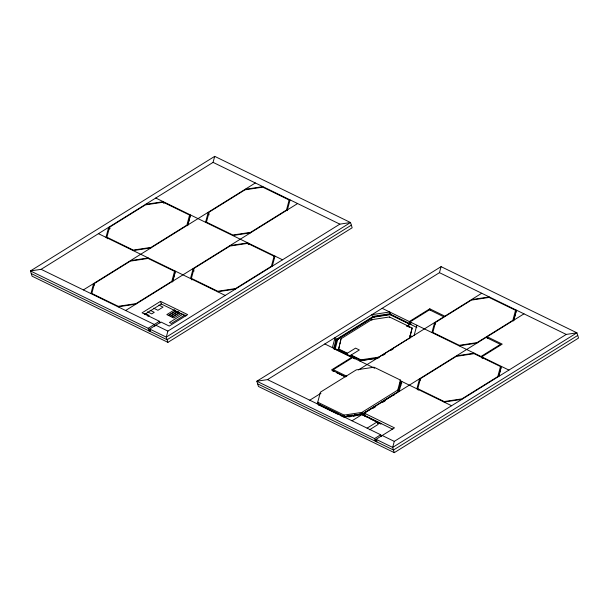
<?xml version="1.0" encoding="UTF-8"?>
<svg xmlns="http://www.w3.org/2000/svg" width="609" height="609" viewBox="0 0 609 609"><rect width="100%" height="100%" fill="white"/><g stroke="black" fill="none" stroke-linecap="round" stroke-linejoin="round"><path stroke-width="0.91" d="M354.172 358.427L353.486 358.328M389.707 313.894L389.547 314.64L389.577 314.069M354.72 358.381L355.351 358.259L354.75 358.435M90.924 293.591L93.611 283.543L94.159 285.294M105.981 237.35L108.676 227.309L109.224 229.06M107.351 238.743L106.872 237.213L109.567 227.172L145.391 204.89L163.174 202.203L189.582 215.068L190.061 216.598L187.618 225.733M174.517 271.309L171.829 281.35L136.005 303.632L118.222 306.319L91.814 293.454L94.502 283.413L130.326 261.132L148.109 258.444L174.517 271.309L174.996 272.84L172.553 281.967M189.582 215.068L186.894 225.117L151.07 247.391L133.287 250.086L106.872 237.213M172.72 281.213L175.407 271.172M187.778 224.98L190.472 214.939M159.977 323.036L159.429 321.286L142.072 312.828L160.494 301.371L187.663 314.609L169.241 326.066L160.936 322.024L149.677 329.027L166.28 337.112L350.525 222.529L339.852 224.142L167.894 331.09L166.28 337.112L167.924 342.357L352.169 227.774L350.525 222.529L214.695 156.353L30.45 270.936L32.094 276.182L167.924 342.357M148.992 330.915L148.17 328.289L30.45 270.936L41.123 269.323L213.081 162.375L214.695 156.353M190.503 278.526L193.19 268.485L194.012 271.104M205.56 222.293L208.255 212.244L209.077 214.87M191.873 279.919L191.393 278.389L194.081 268.348L229.905 246.066L247.688 243.379L274.096 256.244L274.575 257.774M274.096 256.244L271.408 266.293L235.584 288.567L217.801 291.262L191.393 278.389M289.161 200.011L286.474 210.052L250.642 232.333L232.866 235.021L206.451 222.156L209.138 212.115L244.963 189.833L262.745 187.146L289.161 200.011L289.64 201.541M272.299 266.156L274.986 256.115M287.197 210.668L290.051 199.874M317.304 403.881L320.41 392.173L356.235 369.891L374.01 367.204L400.425 380.069L400.905 381.599L398.217 391.64L362.393 413.922L344.61 416.609L318.195 403.744L317.715 402.214L344.131 415.087L361.913 412.392L397.738 390.11L400.425 380.069M332.369 347.64L335.057 337.599L335.879 340.225L333.679 348.439M347.579 353.867L338.528 349.459L341.01 338.764L371.718 319.664L389.501 316.969L412.133 328L409.651 338.703M338.528 349.459L339.502 345.805M339.989 343.978L341.01 338.764M412.133 328L409.446 338.048L378.737 357.14L360.962 359.835L351.149 355.055L351.355 355.709L361.167 360.49L378.943 357.803L378.737 357.14M399.101 391.511L401.795 381.462M414.166 335.27L416.853 325.229M392.79 429.254L365.126 415.772L364.304 413.153L394.487 427.861L376.065 439.317L392.668 447.402L576.906 332.818L566.241 334.432L394.282 441.38L392.668 447.402L394.305 452.647L578.55 338.064L576.906 332.818L441.076 266.643L256.831 381.226L258.475 386.471L394.305 452.647M376.91 440.246L375.372 441.205L374.55 438.579L256.831 381.226L267.503 379.613L439.462 272.665L441.076 266.643M416.883 388.816L419.578 378.775L420.126 380.526M431.948 332.583L434.636 322.542L435.184 324.285M418.254 390.217L417.774 388.687L420.461 378.638L456.286 356.364L474.068 353.669L500.484 366.542L500.963 368.072L498.763 376.286M500.484 366.542L497.789 376.583L461.965 398.865L444.189 401.552L417.774 388.687M515.541 310.301L512.854 320.342L477.03 342.623L459.247 345.311L432.839 332.445L435.526 322.405L471.351 300.123L489.134 297.436L515.541 310.301L516.021 311.831L513.577 320.958M498.68 376.446L501.374 366.405M513.745 320.212L516.432 310.164M363.268 415.269L362.652 414.653L362.195 414.965M334.052 348.782L334.539 348.866L334.021 349.018M332.811 371.193L333.473 371.178M83.38 289.914L255.338 182.966M125.637 310.499L297.595 203.551M144.5 314.457L161.316 303.998L185.935 315.987M147.88 316.277L149.159 315.485L144.912 313.414M174.699 309.722L166.828 314.617L168.335 315.355L175.575 310.856M175.818 311.039L168.64 315.5L170.147 316.238L177.402 311.732M148.17 328.289L159.429 321.286M178.445 311.412L170.451 316.383L171.959 317.122L179.221 312.607M179.419 312.813L172.263 317.266L173.771 318.005L181.04 313.483M183.119 314.023L169.454 322.526L171.335 323.448L185.06 314.914M351.347 225.147L167.102 339.738L31.272 273.563M335.331 340.56L373.279 316.962M346.011 354.065L355.565 348.12L359.333 349.962L349.787 355.9M382.14 308.314L409.309 321.552L429.779 308.824L444.874 316.17L481.719 293.256M333.846 371.414L333.298 369.663L352.74 357.567L374.687 368.262M410.885 324.544L410.063 321.917L429.512 309.821L443.847 316.809L358.419 369.937M410.915 322.458L409.347 323.44L389.57 313.81L373.53 316.261L337.089 338.924L334.272 348.888L351.264 357.163M410.915 323.052L409.339 324.034L389.57 314.396L373.972 316.787L337.736 339.32L335.262 348.691L355.039 358.32M410.123 324.163L406.896 326.173L410.131 324.178L409.309 321.552M309.76 400.204L320.973 393.231M382.886 355.351L385.246 353.882M390.757 350.457L393.117 348.987M399.466 386.045L401.042 385.063M358.998 414.09L363.68 413.382L375.959 405.739M381.082 402.557L394.388 394.282L394.594 394.936M352.017 420.789L486.104 337.401L500.446 344.382L480.996 356.478L410.063 321.917M487.68 338.513L487.131 336.762L523.976 313.841M347.039 416.586L363.885 414.036L365.423 413.085M373.096 408.304L375.403 406.873M382.848 402.244L385.2 400.783M365.255 413.762L362.934 415.201L366.321 416.853M367.113 428.142L377.344 421.778L378.166 424.404L369.511 429.787M482.298 358.594L481.749 356.844L502.219 344.115L487.131 336.762M374.55 438.579L380.694 434.765L381.242 436.508M577.728 335.437L393.483 450.028L257.653 383.853M319.961 404.985L319.672 404.726L320.128 404.688M318.781 404.757L318.796 405.221M145.521 204.388L163.303 201.701L163.851 203.452M245.1 189.33L262.882 186.643M133.15 250.588L150.933 247.893M232.729 235.523L250.512 232.836M130.463 260.629L148.246 257.942M230.042 245.564L247.825 242.877L248.365 244.628M118.093 306.822L135.868 304.135M217.664 291.764L235.447 289.069M471.488 299.62L489.263 296.933M359.538 360.878L377.314 358.191M459.11 345.813L476.893 343.126M456.423 355.862L474.205 353.167M346.833 415.932L348.706 415.642M350.578 415.361L352.451 415.079M354.324 414.798L357.125 414.371M344.473 417.112L362.256 414.424L378.6 422.38M444.052 402.054L461.835 399.367M348.698 416.914L350.556 416.647M353.342 416.244L355.199 415.977M213.081 162.375L339.852 224.142M439.462 272.665L566.241 334.432M155.759 198.024L282.53 259.792M481.749 356.844L508.918 370.082M389.752 314.252L405.883 322.108M407.581 322.937L416.838 327.444M406.469 325.8L409.827 327.429M409.956 335.437L412.468 336.67M373.104 358.351L374.786 359.181M338.322 348.805L347.374 353.212M350.053 355.473L356.09 358.412M98.437 233.673L225.216 295.441M324.825 343.963L351.987 357.201L331.517 369.937L345.775 376.88M400.044 380.61L451.596 405.731M400.014 382.81L401.795 383.693M333.298 369.663L346.787 376.24M336.457 372.639L344.755 376.682M158.85 305.056L163.045 307.096L157.921 310.286L153.696 308.223M150.042 310.232L154.275 312.295L151.717 313.894L147.485 311.831M363.474 415.323L380.145 423.445M370.561 418.916L380.724 423.872M376.347 421.953L379.651 423.567M377.397 422.768L379.102 423.598M326.591 408.053L337.477 413.359M41.123 269.323L154.313 324.468L154.861 326.218M155.82 325.206L167.894 331.09M267.503 379.613L380.694 434.765M382.201 435.496L394.282 441.38M318.827 404.977L338.421 414.523M340.127 415.361L344.389 417.431M373.53 316.216L373.576 316.345M429.779 308.824L430.327 310.567M389.501 316.969L389.707 317.624M397.738 390.11L398.217 391.64M371.718 319.664L371.924 320.319M360.962 359.835L361.167 360.49M376.887 441.936L376.065 439.317L376.644 441.692M363.68 413.382L363.885 414.036M361.913 412.392L362.393 413.922M344.131 415.087L344.61 416.609M160.494 301.371L161.316 303.998M150.499 331.646L149.677 329.027L150.263 331.403M109.567 227.172L110.046 228.702M379.46 423.582L379.476 423.521M409.263 323.935L409.324 323.151L409.271 323.874M380.922 423.62C382.049 423.316 379.925 424.283 380.869 423.651M337.515 339.221L337.934 339.464L337.515 339.221M349.848 355.473L350.259 355.344L349.848 355.473M379.94 423.445L380.328 423.27L379.94 423.445M335.026 348.683L335.513 348.645L335.049 348.622M378.897 423.582L379.308 423.62L378.92 423.514M336.861 338.779L337.287 339.099L336.891 338.741M363.877 415.315L364.578 415.376L363.877 415.315M355.755 358.351L356.448 358.419L355.755 358.351M356.037 357.803L354.423 358.808L356.037 357.818M389.691 311.991L371.909 314.686L372.731 317.304L390.514 314.617L389.691 311.991M373.903 316.581L374.048 317.007L373.903 316.581"/></g></svg>
